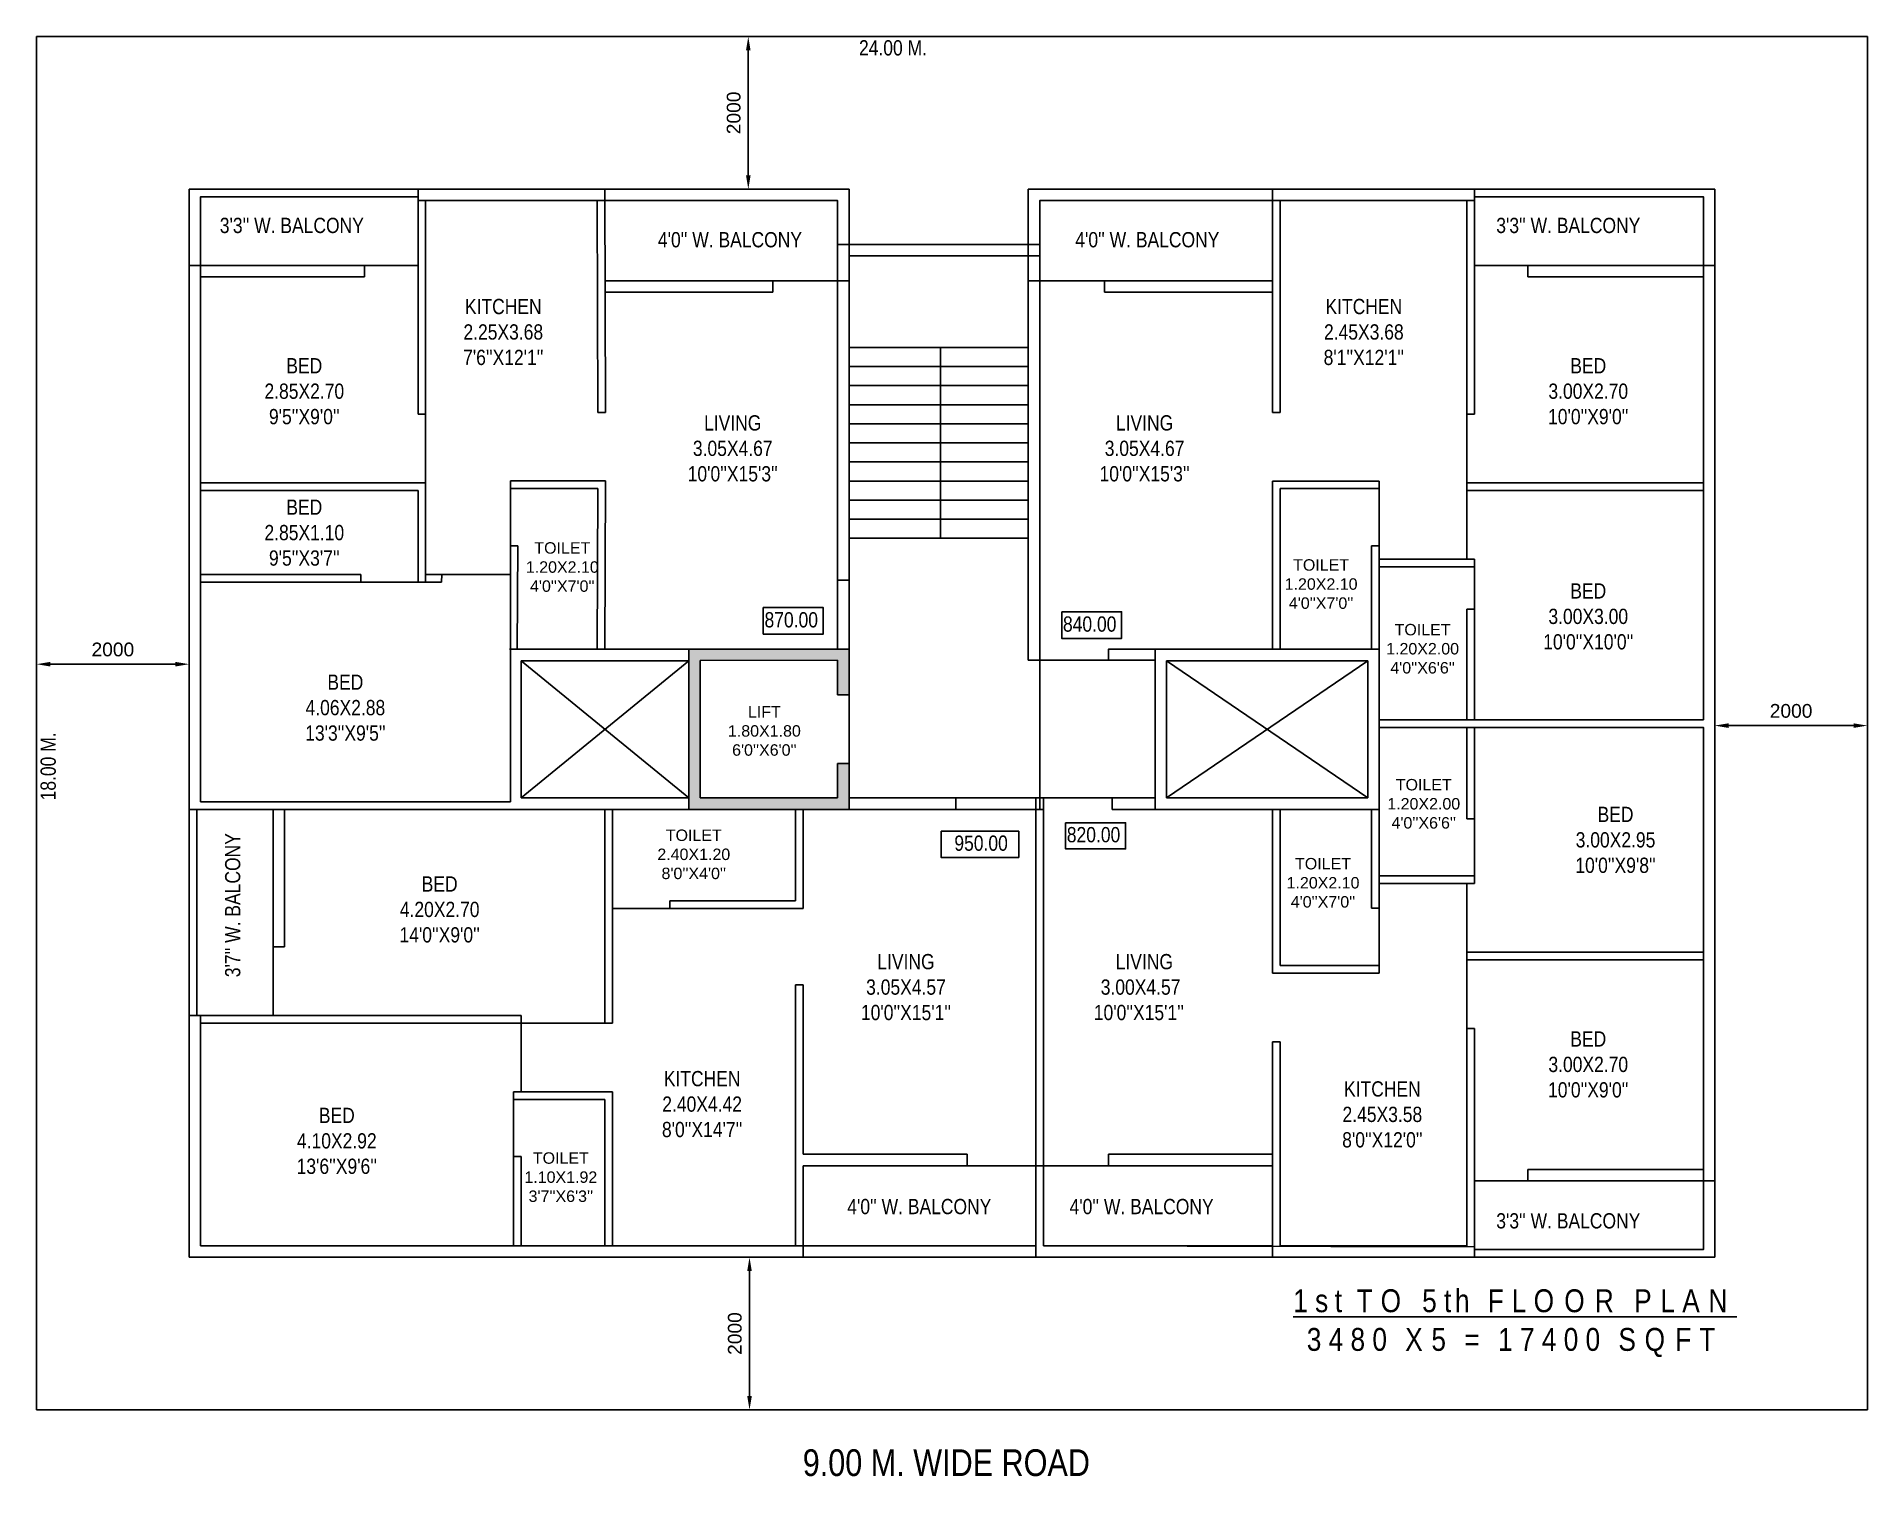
# Model space of a CAD drawing. Extents: x 2978.8 to 3002.8, y 1115.9 to 1134.7.
import ezdxf

# ---------------------------------------------------------------- set-up
doc = ezdxf.new("R2010")
doc.units = 0
doc.layers.get('0').update_dxf_attribs({"linetype": 'CONTINUOUS'})
doc.layers.get('DEFPOINTS').update_dxf_attribs({"linetype": 'CONTINUOUS'})
for name, color, linetype in [('COL', 20, 'CONTINUOUS'), ('FURN', 250, 'CONTINUOUS'), ('STAPS', 8, 'CONTINUOUS'), ('TEXT', 255, 'CONTINUOUS'), ('TEXT_', 255, 'CONTINUOUS'), ('WALL', 7, 'CONTINUOUS')]:
    doc.layers.add(name, color=color, linetype=linetype)
doc.styles.add('AN', font='ARIALN.TTF')
doc.styles.add('AR', font='arial.ttf')
doc.styles.get("Standard").update_dxf_attribs({"font": 'arial.ttf'})
doc.dimstyles.new('_BM__FOR_MM', dxfattribs={"dimtxt": 0.18, "dimasz": 0.18, "dimexe": 0.08, "dimexo": 0.3, "dimgap": 0.1, "dimtad": 1, "dimdec": 0, "dimlfac": 1000, "dimzin": 0, "dimtxsty": 'AR', "dimcen": 0.09, "dimclrd": 256, "dimclre": 256, "dimclrt": 4, "dimazin": 3, "dimtfac": 1, "dimtdec": 0, "dimtmove": 0, "dimatfit": 3, "dimtolj": 1, "dimtzin": 0})

# ---------------------------------------------------------------- blocks, each defined once
blk = doc.blocks.new('*D7')
at = {"linetype": 'CONTINUOUS'}
for p, q in [((2978.823, 1126.515), (2978.823, 1126.435)), ((2979.003, 1126.515), (2980.643, 1126.515)), ((2980.823, 1126.515), (2980.823, 1126.435))]:
    blk.add_line(p, q, dxfattribs=at)
for points in [[(2979.003, 1126.545), (2979.003, 1126.485), (2978.823, 1126.515)], [(2980.643, 1126.545), (2980.643, 1126.485), (2980.823, 1126.515)]]:
    blk.add_solid(points, dxfattribs=at)
at = {"layer": 'DEFPOINTS', "color": 0, "linetype": 'CONTINUOUS'}
for p in [(2978.823, 1126.52), (2980.823, 1126.52), (2980.823, 1126.515)]:
    blk.add_point(p, dxfattribs=at)
at = {"color": 4, "linetype": 'CONTINUOUS', "insert": (2979.823, 1126.707), "char_height": 0.18, "attachment_point": 5, "style": 'AR'}
blk.add_mtext('\\A1;2000', dxfattribs=at)
blk = doc.blocks.new('*D8')
at = {"linetype": 'CONTINUOUS'}
for p, q in [((3000.823, 1125.71), (3000.823, 1125.63)), ((3001.003, 1125.71), (3002.643, 1125.71)), ((3002.823, 1125.71), (3002.823, 1125.63))]:
    blk.add_line(p, q, dxfattribs=at)
for points in [[(3001.003, 1125.74), (3001.003, 1125.68), (3000.823, 1125.71)], [(3002.643, 1125.74), (3002.643, 1125.68), (3002.823, 1125.71)]]:
    blk.add_solid(points, dxfattribs=at)
at = {"layer": 'DEFPOINTS', "color": 0, "linetype": 'CONTINUOUS'}
for p in [(3000.823, 1125.786), (3002.823, 1125.786), (3002.823, 1125.71)]:
    blk.add_point(p, dxfattribs=at)
at = {"color": 4, "linetype": 'CONTINUOUS', "insert": (3001.823, 1125.902), "char_height": 0.18, "attachment_point": 5, "style": 'AR'}
blk.add_mtext('\\A1;2000', dxfattribs=at)
blk = doc.blocks.new('*D9')
at = {"linetype": 'CONTINUOUS'}
for p, q in [((2988.153, 1134.741), (2988.073, 1134.741)), ((2988.153, 1134.561), (2988.153, 1132.921)), ((2988.153, 1132.741), (2988.073, 1132.741))]:
    blk.add_line(p, q, dxfattribs=at)
for points in [[(2988.123, 1134.561), (2988.183, 1134.561), (2988.153, 1134.741)], [(2988.123, 1132.921), (2988.183, 1132.921), (2988.153, 1132.741)]]:
    blk.add_solid(points, dxfattribs=at)
at = {"layer": 'DEFPOINTS', "color": 0, "linetype": 'CONTINUOUS'}
for p in [(2988.184, 1134.741), (2988.153, 1132.741), (2988.184, 1132.741)]:
    blk.add_point(p, dxfattribs=at)
at = {"color": 4, "linetype": 'CONTINUOUS', "insert": (2987.962, 1133.741), "char_height": 0.18, "attachment_point": 5, "rotation": 90, "style": 'AR'}
blk.add_mtext('\\A1;2000', dxfattribs=at)
blk = doc.blocks.new('*D10')
at = {"linetype": 'CONTINUOUS'}
for p, q in [((2988.169, 1118.741), (2988.249, 1118.741)), ((2988.169, 1118.561), (2988.169, 1116.921)), ((2988.169, 1116.741), (2988.249, 1116.741))]:
    blk.add_line(p, q, dxfattribs=at)
for points in [[(2988.139, 1118.561), (2988.199, 1118.561), (2988.169, 1118.741)], [(2988.139, 1116.921), (2988.199, 1116.921), (2988.169, 1116.741)]]:
    blk.add_solid(points, dxfattribs=at)
at = {"layer": 'DEFPOINTS', "color": 0, "linetype": 'CONTINUOUS'}
for p in [(2988.153, 1118.741), (2988.153, 1116.741), (2988.169, 1116.741)]:
    blk.add_point(p, dxfattribs=at)
at = {"color": 4, "linetype": 'CONTINUOUS', "insert": (2987.977, 1117.741), "char_height": 0.18, "attachment_point": 5, "rotation": 90, "style": 'AR'}
blk.add_mtext('\\A1;2000', dxfattribs=at)

msp = doc.modelspace()

# ---------------------------------------------------------------- hatches: boundary and pattern name
at = {"linetype": 'CONTINUOUS'}
h = msp.add_hatch(color=1, dxfattribs=at)
h.dxf.hatch_style = 1
h.paths.add_polyline_path([(2989.4735, 1125.2144), (2989.3235, 1125.2144), (2989.3235, 1124.7611), (2987.524, 1124.7611), (2987.524, 1126.5649), (2989.3235, 1126.5676), (2989.3235, 1126.1144), (2989.4735, 1126.1144), (2989.4735, 1126.7111), (2987.374, 1126.7111), (2987.374, 1124.6111), (2987.524, 1124.6111), (2989.4735, 1124.6111)])

# ---------------------------------------------------------------- linework, layer by layer
at = {"color": 0, "linetype": 'CONTINUOUS'}
for p, q in [((3002.8235, 1134.7411), (2978.8235, 1134.7411)), ((2978.8235, 1134.7411), (2978.8235, 1116.7411)), ((3002.8235, 1116.7411), (3002.8235, 1134.7411)), ((2991.9735, 1132.0161), (2989.4735, 1132.0161)), ((2991.9735, 1131.8661), (2989.4735, 1131.8661)), ((2983.8235, 1128.7911), (2983.8235, 1127.5911)), ((2983.9235, 1128.7911), (2983.9235, 1127.5911)), ((2985.0337, 1128.067), (2985.0337, 1124.7111)), ((2985.0337, 1127.9663), (2985.0329, 1127.9663)), ((2983.0735, 1127.6911), (2983.0735, 1127.5911)), ((2984.1337, 1127.6911), (2983.9235, 1127.6911)), ((2984.1329, 1127.5911), (2983.9235, 1127.5911)), ((2987.374, 1126.5611), (2985.1735, 1126.5611)), ((2989.3235, 1126.5678), (2989.3235, 1126.1144)), ((2989.4735, 1126.7111), (2989.4735, 1124.6111)), ((2992.8735, 1126.5678), (2992.8735, 1126.7111)), ((2992.8735, 1126.7111), (2993.4857, 1126.7111)), ((2989.3235, 1126.1144), (2989.4735, 1126.1144)), ((2989.3235, 1125.2144), (2989.3235, 1124.7611)), ((2989.3235, 1125.2144), (2989.4735, 1125.2144)), ((2989.3235, 1124.7611), (2987.524, 1124.7611)), ((2990.8735, 1124.7611), (2989.4735, 1124.7611)), ((2990.8735, 1124.7611), (2991.9235, 1124.7611)), ((2992.0235, 1124.7611), (2991.9235, 1124.7611)), ((2992.0235, 1124.7611), (2992.9235, 1124.7611)), ((2993.4857, 1124.7611), (2992.9235, 1124.7611)), ((2990.8735, 1124.6111), (2987.524, 1124.6111)), ((2992.0235, 1124.6111), (2991.9235, 1124.6111)), ((2993.4857, 1124.6111), (2992.9235, 1124.6111)), ((2988.8735, 1122.3111), (2988.7735, 1122.3111)), ((2992.0235, 1119.9411), (2991.9235, 1119.9411)), ((2978.8235, 1116.7411), (3002.8235, 1116.7411))]:
    msp.add_line(p, q, dxfattribs=at)
at = {"color": 1, "linetype": 'CONTINUOUS'}
for p, q in [((2991.8235, 1130.6661), (2989.4735, 1130.6661)), ((2991.8235, 1130.4161), (2989.4735, 1130.4161)), ((2991.8235, 1130.1661), (2989.4735, 1130.1661)), ((2991.8235, 1129.9161), (2989.4735, 1129.9161)), ((2991.8235, 1129.9161), (2989.4735, 1129.9161)), ((2991.8235, 1129.6661), (2989.4735, 1129.6661)), ((2991.8235, 1129.4161), (2989.4735, 1129.4161)), ((2991.8235, 1129.1661), (2989.4735, 1129.1661)), ((2991.8235, 1129.1661), (2989.4735, 1129.1661)), ((2991.8235, 1128.9161), (2989.4735, 1128.9161)), ((2991.8235, 1128.6661), (2989.4735, 1128.6661)), ((2991.8235, 1128.4161), (2989.4735, 1128.4161)), ((2991.8235, 1128.4161), (2989.4735, 1128.4161)), ((2991.8235, 1128.1661), (2989.4735, 1128.1661)), ((2980.8235, 1121.9111), (2980.8235, 1124.6111)), ((2980.9235, 1121.9111), (2980.9235, 1124.6111)), ((2987.1235, 1123.3111), (2986.3735, 1123.3111, -31.9693)), ((2981.9235, 1122.8111), (2981.9235, 1121.9111)), ((2986.2735, 1121.8111), (2985.1735, 1121.8111)), ((2985.1735, 1120.9111), (2985.1735, 1121.8111)), ((2985.0735, 1120.0611), (2985.0735, 1120.8111)), ((2991.0235, 1119.9411), (2991.9235, 1119.9411))]:
    msp.add_line(p, q, dxfattribs=at)
for points in [[(2989.3235, 1127.6161), (2989.4735, 1127.6161), (2989.4735, 1126.7111), (2985.0337, 1126.7111), (2985.0337, 1124.7611), (2985.0337, 1124.7111), (2980.9735, 1124.7111), (2980.9735, 1132.6411), (2983.8235, 1132.6411), (2983.8235, 1132.5911), (2989.3235, 1132.5911)], [(2991.9735, 1126.5678), (2992.8735, 1126.5678), (2992.8735, 1126.7111), (2996.4235, 1126.7111), (2996.4235, 1125.7861), (3000.6735, 1125.7861), (3000.6735, 1132.6411), (2997.6735, 1132.6411), (2997.6735, 1132.5911), (2995.0235, 1132.5911), (2991.9735, 1132.5911)], [(2989.3235, 1132.0161), (2991.9735, 1132.0161), (2991.9735, 1126.5678), (2991.9735, 1124.7611), (2991.9735, 1124.6111), (2987.374, 1124.6111), (2987.374, 1126.7111), (2989.3235, 1126.7111)], [(2992.0235, 1124.7611), (2992.9235, 1124.7611), (2992.9235, 1124.6111), (2996.4235, 1124.6111), (2996.4235, 1125.6861), (3000.6735, 1125.6861), (3000.6735, 1118.8411), (2997.6735, 1118.8411), (2997.6735, 1118.88), (2992.0235, 1118.8911)], [(2990.8735, 1124.6111), (2990.8735, 1124.7611), (2991.9235, 1124.7611), (2991.9235, 1118.8911), (2980.9735, 1118.8911), (2980.9735, 1121.9111), (2980.9235, 1121.9111), (2980.9235, 1124.6111)]]:
    msp.add_lwpolyline(points, close=True, dxfattribs=at)
at = {"layer": 'FURN', "linetype": 'CONTINUOUS'}
for p, q in [((2983.1235, 1131.7411), (2983.8235, 1131.7411)), ((2998.3735, 1131.7411), (2997.6735, 1131.7411)), ((2988.4735, 1131.5411), (2989.4735, 1131.5411)), ((2992.8235, 1131.5411), (2991.8235, 1131.5411)), ((2997.5735, 1128.8911), (2997.5735, 1129.7911)), ((2996.4235, 1128.0661), (2996.4235, 1128.8161)), ((2997.5735, 1127.8911), (2997.5735, 1128.7911)), ((2997.6735, 1127.2361), (2997.6735, 1127.7911)), ((2997.6735, 1124.4861), (2997.6735, 1123.7411)), ((2997.5735, 1123.6411), (2997.5735, 1122.7411)), ((2996.4235, 1123.3161), (2996.4235, 1122.5661)), ((2997.5735, 1122.6411), (2997.5735, 1121.7411)), ((2992.8735, 1119.9411), (2992.0235, 1119.9411)), ((2998.3735, 1119.7411), (2997.6735, 1119.7411))]:
    msp.add_line(p, q, dxfattribs=at)
at = {"layer": 'STAPS', "color": 0, "linetype": 'CONTINUOUS'}
for p, q in [((2987.374, 1124.6111), (2987.374, 1126.7111)), ((2987.524, 1126.5649), (2987.524, 1124.7611)), ((2993.4857, 1126.7111), (2993.4857, 1124.6111)), ((2993.6357, 1124.7611), (2993.6357, 1126.5611))]:
    msp.add_line(p, q, dxfattribs=at)
at = {"layer": 'TEXT', "color": 1, "linetype": 'CONTINUOUS'}
for p, q in [((2983.8235, 1132.7411, -31.9693), (2980.8235, 1132.7411, -31.9693)), ((2983.8235, 1132.6411, -31.9693), (2980.9735, 1132.6411, -31.9693)), ((2997.6735, 1132.7411, -31.9693), (3000.8235, 1132.7411, -31.9693)), ((2997.6735, 1132.6411, -31.9693), (3000.6735, 1132.6411, -31.9693)), ((2997.6735, 1118.8411, -31.9693), (3000.6735, 1118.8411, -31.9693)), ((2997.6735, 1118.7411, -31.9693), (3000.8235, 1118.7411, -31.9693))]:
    msp.add_line(p, q, dxfattribs=at)
at = {"layer": 'TEXT', "linetype": 'CONTINUOUS'}
for p, q in [((2986.1715, 1132.5911, -31.9693), (2983.9235, 1132.5911, -31.9693)), ((2995.1235, 1132.5911, -31.9693), (2997.5735, 1132.5911, -31.9693)), ((2983.1235, 1131.7411, -31.9693), (2980.8235, 1131.7411, -31.9693)), ((2998.3735, 1131.7411, -31.9693), (3000.8235, 1131.7411, -31.9693)), ((2983.1235, 1131.5911, -31.9693), (2980.9735, 1131.5911, -31.9693)), ((2988.4735, 1131.5411, -31.9693), (2986.2715, 1131.5411, -31.9693)), ((2988.4735, 1131.3911, -31.9693), (2986.2715, 1131.3911, -31.9693)), ((2992.8235, 1131.5411, -31.9693), (2995.0235, 1131.5411, -31.9693)), ((2992.8235, 1131.3911, -31.9693), (2995.0235, 1131.3911, -31.9693)), ((2998.3735, 1131.5911, -31.9693), (3000.6735, 1131.5911, -31.9693)), ((2983.9235, 1129.7911, -31.9693), (2983.8235, 1129.7911, -31.9693)), ((2986.2817, 1129.8163, -31.9693), (2986.1817, 1129.8163, -31.9693)), ((2995.0235, 1129.8161, -31.9693), (2995.1235, 1129.8161, -31.9693)), ((2997.5735, 1129.7911, -31.9693), (2997.6735, 1129.7911, -31.9693)), ((2983.9235, 1128.8911, -31.9693), (2980.9735, 1128.8911, -31.9693)), ((2983.8235, 1128.7911, -31.9693), (2980.9735, 1128.7911, -31.9693)), ((2986.2817, 1128.9163, -31.9693), (2985.0337, 1128.9163, -31.9693)), ((2986.1817, 1128.8163, -31.9693), (2985.0337, 1128.8163, -31.9693)), ((2995.0235, 1128.9161, -31.9693), (2996.4235, 1128.9161, -31.9693)), ((2995.1235, 1128.8161, -31.9693), (2996.4235, 1128.8161, -31.9693)), ((2997.5735, 1128.8911, -31.9693), (3000.6735, 1128.8911, -31.9693)), ((2997.5735, 1128.7911, -31.9693), (3000.6735, 1128.7911, -31.9693)), ((2985.1337, 1128.0663, -31.9693), (2985.0337, 1128.0663, -31.9693)), ((2996.3235, 1128.0661, -31.9693), (2996.4235, 1128.0661, -31.9693)), ((2996.4235, 1127.8911, -31.9693), (2997.6735, 1127.8911, -31.9693)), ((2996.4235, 1127.7911, -31.9693), (2997.6735, 1127.7911, -31.9693)), ((2983.0735, 1127.6911, -31.9693), (2980.9735, 1127.6911, -31.9693)), ((2983.0735, 1127.5911, -31.9693), (2980.9735, 1127.5911, -31.9693)), ((2983.9235, 1127.5911, -31.9693), (2983.8235, 1127.5911, -31.9693)), ((2989.4735, 1127.6161, -31.9693), (2989.3235, 1127.6161, -31.9693)), ((2997.5735, 1127.2361, -31.9693), (2997.6735, 1127.2361, -31.9693)), ((2989.4735, 1126.7111, -31.9693), (2985.0235, 1126.7111, -31.9693)), ((2989.3235, 1126.5676, -31.9693), (2987.524, 1126.5649, -31.9693)), ((2991.8235, 1126.5678, -31.9693), (2991.9735, 1126.5678, -31.9693)), ((2991.9735, 1126.5678, -31.9693), (2991.9735, 1126.5678, -31.9693)), ((2993.4857, 1126.7111, -31.9693), (2996.4235, 1126.7111, -31.9693)), ((2993.6357, 1126.5611, -31.9693), (2996.2735, 1126.5611, -31.9693)), ((2996.4235, 1125.7861, -31.9693), (2997.5735, 1125.7861, -31.9693)), ((2996.4235, 1125.6861, -31.9693), (2997.5735, 1125.6861, -31.9693)), ((2997.6735, 1125.7861, -31.9693), (3000.6735, 1125.7861, -31.9693)), ((2997.6735, 1125.6861, -31.9693), (3000.6735, 1125.6861, -31.9693)), ((2985.0337, 1124.7111, -31.9693), (2980.9735, 1124.7111, -31.9693)), ((2987.374, 1124.7611, -31.9693), (2985.1735, 1124.7611, -31.9693)), ((2993.6357, 1124.7611, -31.9693), (2996.2735, 1124.7611, -31.9693)), ((2987.524, 1124.6111, -31.9693), (2980.8235, 1124.6111, -31.9693)), ((2993.4857, 1124.6111, -31.9693), (2996.4235, 1124.6111, -31.9693)), ((2997.5735, 1124.4861, -31.9693), (2997.6735, 1124.4861, -31.9693)), ((2996.4235, 1123.7411, -31.9693), (2997.6735, 1123.7411, -31.9693)), ((2996.4235, 1123.6411, -31.9693), (2997.6735, 1123.6411, -31.9693)), ((2988.7735, 1123.4111, -31.9693), (2987.1235, 1123.4111, -31.9693)), ((2988.8735, 1123.3111, -31.9693), (2987.1235, 1123.3111, -31.9693)), ((2996.3235, 1123.3161, -31.9693), (2996.4235, 1123.3161, -31.9693)), ((2982.0735, 1122.8111, -31.9693), (2981.9235, 1122.8111, -31.9693)), ((2997.5735, 1122.7411, -31.9693), (3000.6735, 1122.7411, -31.9693)), ((2995.1235, 1122.5661, -31.9693), (2996.4235, 1122.5661, -31.9693)), ((2997.5735, 1122.6411, -31.9693), (3000.6735, 1122.6411, -31.9693)), ((2995.0235, 1122.4661, -31.9693), (2996.4235, 1122.4661, -31.9693)), ((2985.1735, 1121.9111, -31.9693), (2980.8235, 1121.9111, -31.9693)), ((2985.1735, 1121.8111, -31.9693), (2980.9735, 1121.8111, -31.9693)), ((2986.3735, 1121.8111, -31.9693), (2986.2735, 1121.8111, -31.9693)), ((2995.0235, 1121.5661, -31.9693), (2995.1235, 1121.5661, -31.9693)), ((2997.5735, 1121.7411, -31.9693), (2997.6735, 1121.7411, -31.9693)), ((2986.3735, 1120.9111, -31.9693), (2985.0735, 1120.9111, -31.9693)), ((2986.2735, 1120.8111, -31.9693), (2985.0735, 1120.8111, -31.9693)), ((2991.0235, 1120.0911, -31.9693), (2988.8735, 1120.0911, -31.9693)), ((2992.8735, 1120.0911, -31.9693), (2995.0235, 1120.0911, -31.9693)), ((2985.1735, 1120.0611, -31.9693), (2985.0735, 1120.0611, -31.9693)), ((2991.0235, 1119.9411, -31.9693), (2988.8735, 1119.9411, -31.9693)), ((2992.8735, 1119.9411, -31.9693), (2995.0235, 1119.9411, -31.9693)), ((2998.3735, 1119.8911, -31.9693), (3000.6735, 1119.8911, -31.9693)), ((2998.3735, 1119.7411, -31.9693), (3000.8235, 1119.7411, -31.9693)), ((2986.2735, 1118.8911, -31.9693), (2980.9735, 1118.8911, -31.9693)), ((2988.7735, 1118.8911, -31.9693), (2986.3735, 1118.8911, -31.9693)), ((2995.1235, 1118.8911, -31.9693), (2997.5735, 1118.8911, -31.9693))]:
    msp.add_line(p, q, dxfattribs=at)
at = {"layer": 'TEXT', "color": 242, "linetype": 'CONTINUOUS'}
for p, q in [((2989.3235, 1132.5911, -31.9693), (2986.2715, 1132.5911, -31.9693)), ((2991.9735, 1132.5911, -31.9693), (2995.0235, 1132.5911, -31.9693)), ((2991.9235, 1119.9411), (2991.9235, 1118.7411)), ((2992.0235, 1119.9411), (2992.0235, 1118.8911)), ((2991.9235, 1118.8911, -31.9693), (2988.8735, 1118.8911, -31.9693)), ((2992.0235, 1118.8911, -31.9693), (2995.0235, 1118.8911, -31.9693))]:
    msp.add_line(p, q, dxfattribs=at)
at = {"layer": 'WALL', "color": 1, "linetype": 'CONTINUOUS'}
for p, q in [((2980.8235, 1131.7411), (2980.8235, 1132.7411)), ((2980.9735, 1132.6411), (2980.9735, 1131.7411)), ((3000.6735, 1132.6411), (3000.6735, 1131.7411)), ((3000.8235, 1131.7411), (3000.8235, 1132.7411)), ((2990.6735, 1130.6661, -31.9693), (2990.6735, 1128.1661, -31.9693)), ((2983.9235, 1128.8911), (2983.9235, 1129.7911)), ((2985.0337, 1128.8163), (2985.0337, 1128.067)), ((2983.0735, 1127.5911), (2983.8235, 1127.5911)), ((2984.1337, 1127.6911), (2985.0337, 1127.6918)), ((2989.4735, 1126.7111), (2989.4735, 1127.6161)), ((2985.1735, 1124.7611), (2987.374, 1126.5611)), ((2987.374, 1124.7611), (2985.1735, 1126.5611)), ((2991.9735, 1126.5678), (2993.4857, 1126.5678)), ((2996.2735, 1124.7611), (2993.6357, 1126.5611)), ((2993.6357, 1124.7611), (2996.2735, 1126.5611)), ((3000.6735, 1118.8411), (3000.6735, 1119.7411)), ((3000.8235, 1119.7411), (3000.8235, 1118.7411))]:
    msp.add_line(p, q, dxfattribs=at)
at = {"layer": 'WALL', "linetype": 'CONTINUOUS'}
for p, q in [((2983.8235, 1132.7411), (2983.8235, 1129.7911)), ((2983.8235, 1132.7411), (2986.2715, 1132.7411)), ((2983.9235, 1132.5911), (2983.9235, 1129.7911)), ((2986.1715, 1132.5911, -31.9693), (2986.1817, 1129.8163, -31.9693)), ((2986.2715, 1132.7411, -31.9693), (2986.2817, 1129.8163, -31.9693)), ((2989.3235, 1132.5911, -31.9693), (2989.3235, 1127.6161, -31.9693)), ((2989.4735, 1132.7411, -31.9693), (2989.4735, 1127.6161, -31.9693)), ((2991.8235, 1132.7411, -31.9693), (2991.8235, 1126.5678, -31.9693)), ((2991.9735, 1132.5911, -31.9693), (2991.9735, 1126.5678, -31.9693)), ((2995.0235, 1132.7411, -31.9693), (2995.0235, 1129.8161, -31.9693)), ((2997.6735, 1132.7411), (2995.0235, 1132.7411)), ((2995.1235, 1132.5911, -31.9693), (2995.1235, 1129.8161, -31.9693)), ((2997.5735, 1132.5911), (2997.5735, 1129.7911)), ((2997.6735, 1132.7411), (2997.6735, 1129.7911)), ((2980.8235, 1131.7411), (2980.8235, 1125.7861)), ((2983.1235, 1131.7411), (2983.1235, 1131.5911)), ((2998.3735, 1131.7411), (2998.3735, 1131.5911)), ((3000.8235, 1131.7411), (3000.8235, 1125.7861)), ((2980.9735, 1131.5911), (2980.9735, 1128.8911)), ((2988.4735, 1131.5411, -31.9693), (2988.4735, 1131.3911, -31.9693)), ((2992.8235, 1131.5411, -31.9693), (2992.8235, 1131.3911, -31.9693)), ((3000.6735, 1131.5911), (3000.6735, 1128.8911)), ((2980.9735, 1128.7911), (2980.9735, 1127.6911)), ((2983.9235, 1128.8911), (2983.9235, 1128.7911)), ((2985.0337, 1128.9163, -31.9693), (2985.0337, 1128.8163, -31.9693)), ((2986.1817, 1128.8163, -31.9693), (2986.1715, 1126.7111, -31.9693)), ((2986.2817, 1128.9163, -31.9693), (2986.2715, 1126.7111, -31.9693)), ((2995.0235, 1128.9161, -31.9693), (2995.0235, 1126.7111, -31.9693)), ((2995.1235, 1128.8161, -31.9693), (2995.1235, 1126.7111, -31.9693)), ((2996.4235, 1128.9161, -31.9693), (2996.4235, 1128.8161, -31.9693)), ((2997.5735, 1128.8911), (2997.5735, 1128.7911)), ((3000.6735, 1128.7911), (3000.6735, 1125.7861)), ((2985.1337, 1128.0663, -31.9693), (2985.1235, 1126.7111, -31.9693)), ((2996.3235, 1128.0661, -31.9693), (2996.3235, 1126.7111, -31.9693)), ((2996.4235, 1128.0661, -31.9693), (2996.4235, 1125.7861, -31.9693)), ((2997.6735, 1127.8911), (2997.6735, 1127.7911)), ((2980.9735, 1127.5911), (2980.9735, 1124.7111)), ((2984.1337, 1127.6911, -31.9693), (2984.1329, 1127.5911, -31.9693)), ((2997.5735, 1127.2361), (2997.5735, 1125.7861)), ((2997.6735, 1127.2361), (2997.6735, 1125.7861)), ((2985.1735, 1126.5611, -31.9693), (2985.1735, 1124.7611, -31.9693)), ((2996.2735, 1126.5611, -31.9693), (2996.2735, 1125.6361, -31.9693)), ((2980.8235, 1124.6111), (2980.8235, 1125.7861)), ((2996.2735, 1124.7611, -31.9693), (2996.2735, 1125.6361, -31.9693)), ((2996.4235, 1123.3161, -31.9693), (2996.4235, 1125.7861, -31.9693)), ((2997.5735, 1124.4861), (2997.5735, 1125.6861)), ((2997.6735, 1124.4861), (2997.6735, 1125.6861)), ((3000.6735, 1119.8911), (3000.6735, 1125.6861)), ((3000.8235, 1119.7411), (3000.8235, 1125.7861)), ((2990.8735, 1124.6111, -31.9693), (2990.8735, 1124.7611, -31.9693)), ((2991.9235, 1119.9411, -31.9693), (2991.9235, 1124.7611, -31.9693)), ((2992.0235, 1119.9411, -31.9693), (2992.0235, 1124.7611, -31.9693)), ((2992.9235, 1124.6111, -31.9693), (2992.9235, 1124.7611, -31.9693)), ((2981.9235, 1122.8111), (2981.9235, 1124.6111)), ((2982.0735, 1122.8111), (2982.0735, 1124.6111)), ((2986.2735, 1121.9111, -31.9693), (2986.2735, 1124.6111, -31.9693)), ((2986.3735, 1121.9111, -31.9693), (2986.3735, 1124.6111, -31.9693)), ((2988.7735, 1123.4111, -31.9693), (2988.7735, 1124.6111, -31.9693)), ((2988.8735, 1123.3111, -31.9693), (2988.8735, 1124.6111, -31.9693)), ((2995.0235, 1122.4661, -31.9693), (2995.0235, 1124.6111, -31.9693)), ((2995.1235, 1122.5661, -31.9693), (2995.1235, 1124.6111, -31.9693)), ((2996.3235, 1123.3161, -31.9693), (2996.3235, 1124.6111, -31.9693)), ((2997.6735, 1123.6411), (2997.6735, 1123.7411)), ((2987.1235, 1123.3111, -31.9693), (2987.1235, 1123.4111, -31.9693)), ((2997.5735, 1122.6411), (2997.5735, 1122.7411)), ((2996.4235, 1122.4661, -31.9693), (2996.4235, 1122.5661, -31.9693)), ((2988.7735, 1118.8911, -31.9693), (2988.7735, 1122.3111, -31.9693)), ((2988.8735, 1120.0911, -31.9693), (2988.8735, 1122.3111, -31.9693)), ((2980.8235, 1118.7411), (2980.8235, 1121.9111)), ((2980.9735, 1118.8911), (2980.9735, 1121.8111)), ((2984.9372, 1121.9111, -31.9693), (2984.9372, 1121.9103, -31.9693)), ((2985.1735, 1121.8111, -31.9693), (2985.1735, 1121.9111, -31.9693)), ((2986.2735, 1121.8111, -31.9693), (2986.2735, 1121.9111, -31.9693)), ((2986.3735, 1121.8111, -31.9693), (2986.3735, 1121.9111, -31.9693)), ((2995.0235, 1118.7411, -31.9693), (2995.0235, 1121.5661, -31.9693)), ((2995.1235, 1118.8911, -31.9693), (2995.1235, 1121.5661, -31.9693)), ((2997.5735, 1118.8911), (2997.5735, 1121.7411)), ((2997.6735, 1118.7411), (2997.6735, 1121.7411)), ((2985.0735, 1120.8111, -31.9693), (2985.0735, 1120.9111, -31.9693)), ((2986.2735, 1118.8911, -31.9693), (2986.2735, 1120.8111, -31.9693)), ((2986.3735, 1118.8911, -31.9693), (2986.3735, 1120.9111, -31.9693)), ((2991.0235, 1119.9411, -31.9693), (2991.0235, 1120.0911, -31.9693)), ((2992.8735, 1119.9411, -31.9693), (2992.8735, 1120.0911, -31.9693)), ((2985.0735, 1118.8911, -31.9693), (2985.0735, 1120.0611, -31.9693)), ((2985.1735, 1118.8911, -31.9693), (2985.1735, 1120.0611, -31.9693)), ((2988.8735, 1118.7411, -31.9693), (2988.8735, 1119.9411, -31.9693)), ((2998.3735, 1119.7411), (2998.3735, 1119.8911)), ((2980.8235, 1118.7411), (2988.8735, 1118.7411)), ((2997.6735, 1118.7411), (2995.0235, 1118.7411))]:
    msp.add_line(p, q, dxfattribs=at)
at = {"layer": 'WALL', "color": 242, "linetype": 'CONTINUOUS'}
for p, q in [((2986.2715, 1132.7411), (2989.4735, 1132.7411)), ((2995.0235, 1132.7411), (2991.8235, 1132.7411)), ((2988.8735, 1118.7411), (2991.9235, 1118.7411)), ((2995.0235, 1118.7411), (2991.9235, 1118.7411))]:
    msp.add_line(p, q, dxfattribs=at)
at = {"layer": 'WALL', "color": 1, "linetype": 'CONTINUOUS'}
for points in [[(2988.3497, 1127.2576), (2989.1353, 1127.2576), (2989.1353, 1126.9092), (2988.3497, 1126.9092)], [(2992.262, 1127.2018), (2993.0475, 1127.2018), (2993.0475, 1126.8534), (2992.262, 1126.8534)], [(2992.3124, 1124.436), (2993.098, 1124.436), (2993.098, 1124.0926), (2992.3124, 1124.0926)], [(2990.6813, 1124.3249), (2991.6987, 1124.3249), (2991.6987, 1123.9815), (2990.6813, 1123.9815)]]:
    msp.add_lwpolyline(points, close=True, dxfattribs=at)

# ---------------------------------------------------------------- texts
at = {"color": 0, "linetype": 'BYBLOCK', "char_height": 0.3, "width": 9.888969, "attachment_point": 8, "style": 'AN'}
for s, insert in [('{\\T1.5;\\L1st TO 5th FLOOR PLAN}', (2998.2044, 1118.0169)), ('{\\T1.5;3480 X5 = 17400 SQFT}', (2998.2044, 1117.432))]:
    msp.add_mtext(s, dxfattribs=dict(at, insert=insert))
at = {"layer": 'COL', "linetype": 'BYBLOCK', "insert": (2990.05, 1134.6941), "char_height": 0.2, "width": 2.64418, "attachment_point": 2, "style": 'AN'}
msp.add_mtext('24.00 M.', dxfattribs=at)
at = {"layer": 'COL', "linetype": 'BYBLOCK', "insert": (2978.8747, 1125.1755), "char_height": 0.2, "width": 2.64418, "attachment_point": 2, "rotation": 90, "style": 'AN'}
msp.add_mtext('18.00 M.', dxfattribs=at)
at = {"layer": 'TEXT', "linetype": 'BYBLOCK', "char_height": 0.2, "style": 'AN'}
for s, insert, width, attachment_point in [("3'3'' W. BALCONY", (2982.1693, 1132.3663), 4.874805, 2), ("3'3'' W. BALCONY", (2998.9027, 1132.3663), 4.024805, 2), ("4'0'' W. BALCONY", (2987.9127, 1131.9763), 4.574805, 8), ("4'0'' W. BALCONY", (2993.3843, 1131.9763), 4.574805, 8), ("KITCHEN\\P2.25X3.68\\P7'6''X12'1''", (2984.9411, 1130.4336), 2.848718, 8), ("KITCHEN\\P2.45X3.68\\P8'1''X12'1''", (2996.2223, 1130.4336), 2.998718, 8), ("BED\\P2.85X2.70\\P9'5''X9'0''", (2982.3326, 1129.6574), 1.811718, 8), ("BED\\P3.00X2.70\\P10'0''X9'0''", (2999.1643, 1129.6574), 1.811718, 8), ("LIVING\\P3.05X4.67\\P10'0''X15'3''", (2987.949, 1128.9084), 1.798718, 8), ("LIVING\\P3.05X4.67\\P10'0''X15'3''", (2993.348, 1128.9084), 1.798718, 8), ("BED\\P2.85X1.10\\P9'5''X3'7''", (2982.3326, 1127.8038), 1.811718, 8), ("BED\\P3.00X3.00\\P10'0''X10'0''", (2999.1643, 1126.7057), 1.811718, 8), ('870.00', (2988.7163, 1126.9942), 1.898718, 8), ('840.00', (2992.6286, 1126.9384), 1.898718, 8), ("BED\\P4.06X2.88\\P13'3''X9'5''", (2982.8711, 1125.5097), 1.811718, 8), ("BED\\P3.00X2.95\\P10'0''X9'8''", (2999.5217, 1123.7763), 2.011718, 8), ('950.00', (2991.2048, 1124.0665), 2.048718, 8), ('820.00', (2992.679, 1124.1776), 1.898718, 8), ("BED\\P4.20X2.70\\P14'0''X9'0''", (2984.1071, 1122.8645), 1.811718, 8), ("LIVING\\P3.05X4.57\\P10'0''X15'1''", (2990.2203, 1121.8465), 1.648718, 8), ("{\\FArial Narrow;\\W2.26190; }LIVING\\P{\\FArial Narrow;\\W0.71429; }3.00X4.57\\P10'0''X15'1''", (2993.273, 1121.8465), 1.948718, 8), ("BED\\P3.00X2.70\\P10'0''X9'0''", (2999.1643, 1120.833), 1.811718, 8), ("KITCHEN\\P2.40X4.42\\P8'0''X14'7''", (2987.5479, 1120.3129), 1.861718, 8), ("KITCHEN\\P2.45X3.58\\P8'0''X12'0''", (2996.4652, 1120.1779), 2.898718, 8), ("BED\\P4.10X2.92\\P13'6''X9'6''", (2982.7586, 1119.8309), 1.811718, 8), ("4'0'' W. BALCONY", (2990.3949, 1119.5059), 4.424805, 2), ("4'0'' W. BALCONY", (2993.3093, 1119.5059), 4.724805, 2), ("3'3'' W. BALCONY", (2998.9027, 1119.1159), 4.024805, 8)]:
    msp.add_mtext(s, dxfattribs=dict(at, insert=insert, width=width, attachment_point=attachment_point))
at = {"layer": 'TEXT', "char_height": 0.15, "attachment_point": 2}
for s, insert, width in [("TOILET\\P1.20X2.10\\P4'0''X7'0''", (2985.7149, 1128.1137), 0.913155), ("TOILET\\P1.20X2.10\\P4'0''X7'0''", (2995.6622, 1127.8909), 0.965155), ("TOILET\\P1.20X2.00\\P4'0''X6'6''", (2996.9926, 1127.043), 0.965155), ("LIFT\\P1.80X1.80\\P6'0''X6'0''", (2988.364, 1125.9654), 0.965155), ("TOILET\\P1.20X2.00\\P4'0''X6'6''", (2997.0078, 1125.0105), 0.965155), ("TOILET\\P2.40X1.20\\P8'0''X4'0''", (2987.4384, 1124.3479, -31.9693), 1.015155), ("TOILET\\P1.20X2.10\\P4'0''X7'0''", (2995.6875, 1123.9751), 0.965155), ("TOILET\\P1.10X1.92\\P3'7''X6'3''", (2985.6956, 1120.1167), 0.913155)]:
    msp.add_mtext(s, dxfattribs=dict(at, insert=insert, width=width))
at = {"layer": 'TEXT', "linetype": 'BYBLOCK', "insert": (2981.2938, 1123.3564), "char_height": 0.2, "width": 4.424805, "attachment_point": 2, "rotation": 90, "style": 'AN'}
msp.add_mtext("3'7'' W. BALCONY", dxfattribs=at)
at = {"layer": 'TEXT_', "linetype": 'CONTINUOUS', "insert": (2990.7491, 1116.224), "char_height": 0.35, "width": 4.765563, "attachment_point": 2, "style": 'AN'}
msp.add_mtext('9.00 M. WIDE ROAD', dxfattribs=at)

# ---------------------------------------------------------------- dimensions: what is measured, and where the dimension line sits
at = {"color": 1, "linetype": 'CONTINUOUS'}
for base, p1, p2, angle, picture, middle in [((2988.1534, 1132.7411), (2988.1843, 1134.7411), (2988.1843, 1132.7411), 90, '*D9', (2987.9615, 1133.7411)), ((2980.8235, 1126.5146), (2978.8235, 1126.5204), (2980.8235, 1126.5204), 0, '*D7', (2979.8235, 1126.7066)), ((3002.8235, 1125.71), (3000.8235, 1125.7861), (3002.8235, 1125.7861), 0, '*D8', (3001.8235, 1125.9019)), ((2988.1692, 1116.7411), (2988.1534, 1118.7411), (2988.1534, 1116.7411), 90, '*D10', (2987.9773, 1117.7411))]:
    dim = msp.add_linear_dim(base=base, p1=p1, p2=p2, angle=angle, dimstyle='_BM__FOR_MM', dxfattribs=at)
    dim.commit()
    dim.dimension.update_dxf_attribs({"geometry": picture, "text_midpoint": middle})

doc.saveas('drawing.dxf')
